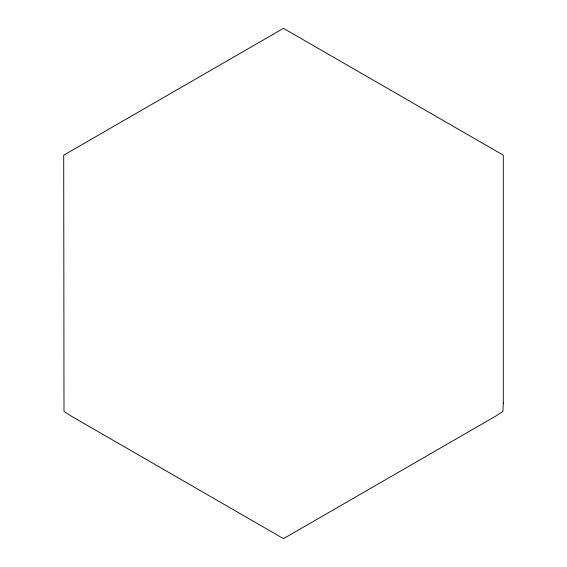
<?xml version="1.0" encoding="UTF-8"?>
<svg xmlns="http://www.w3.org/2000/svg" width="567" height="567" viewBox="0 0 567 567"><rect width="100%" height="100%" fill="white"/><g stroke="black" fill="none" stroke-linecap="round" stroke-linejoin="round"><path stroke-width="0.85" d="M503.298 403.017L502.908 411.429L495.976 415.965L283.486 538.65L70.995 415.965L64 411.465L63.702 155.188L283.486 28.35L503.298 155.167L503.298 403.017"/></g></svg>
